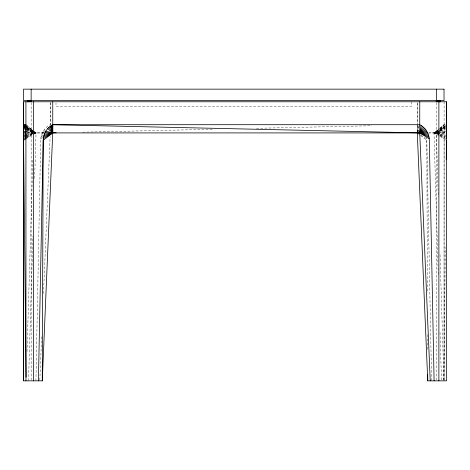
<?xml version="1.0" encoding="UTF-8"?>
<svg xmlns="http://www.w3.org/2000/svg" width="470" height="470" viewBox="0 0 470 470"><rect width="100%" height="100%" fill="white"/><g stroke="black" fill="none" stroke-linecap="round" stroke-linejoin="round"><path stroke-width="0.35" stroke-dasharray="2.35 1.76" d="M444.062 380.847L444.103 125.508L444.109 124.709L445.272 124.709M443.909 380.113L445.325 247.396M35.926 380.847L40.702 140.342C40.655 133.88 44.491 127.611 50.261 124.709L50.261 102.489M27.019 351.507L32.894 159.336M28.523 380.847L32.9 236.351M34.651 178.406L36.031 132.934L34.903 132.017M39.821 380.113L41.718 335.369M43.487 293.562L50.137 136.6M417.901 125.819L417.354 132.223L417.348 102.495M417.419 132.258L418.653 125.508M417.495 132.235L419.311 125.966M417.56 132.281L418.899 129.027M417.683 132.387L418.858 130.742M428.816 132.916L436.883 132.91L438.328 131.271M440.255 129.085L444.109 124.709L439.051 128.821M434.55 132.91L439.332 128.809M439.861 128.357L444.109 124.709M436.883 132.91L438.475 131.547M439.004 131.089L445.378 125.619M438.281 274.492L433.998 132.934L438.492 129.279M438.011 131.559L436.325 132.934L428.928 132.928M440.261 129.732L446.435 124.709M438.011 131.629L436.325 132.934L438.275 196.742M440.261 129.89L445.313 125.978M439.667 136.194L433.998 132.934L439.615 128.804M440.173 128.392L444.103 125.508M438.011 131.694L436.325 132.934L438.017 134.167M440.261 130.043L446.441 125.508M26.937 137.869L33.135 133.345M439.303 130.883L436.325 132.934L439.497 134.743M439.897 130.472L446.441 125.966M439.374 135.178L433.998 132.934L439.344 129.485M439.938 129.103L444.103 126.424M439.303 131.018L436.325 132.934L446.471 137.146M439.897 130.637L446.447 126.424M40.778 138.738L42.564 137.645M25.95 138.738L32.877 134.743M33.511 134.385L36.031 132.934L34.903 132.105M26.725 136.923L33.065 133.298M439.374 134.344L433.998 132.934L439.679 129.855M440.308 129.514L444.097 127.464M439.491 131.224L436.325 132.934L446.465 135.583M440.12 130.883L446.453 127.464M40.996 137.146L42.324 136.541M444.079 134.056L433.998 132.934L439.38 130.625M440.055 130.337L444.091 128.604M446.453 128.604L436.325 132.934L446.465 134.056M25.95 137.146L32.671 134.338M33.341 134.056L36.031 132.934L33.652 131.4M26.937 135.742L33.023 133.216M444.085 132.587L433.998 132.934L439.38 131.289M440.055 131.083L444.091 129.849M41.36 135.583L42.735 135.172M25.944 135.583L32.665 133.815M33.341 133.639L36.031 132.934L33.505 131.565M26.943 134.696L33.023 133.11M433.998 132.934L444.085 131.177M446.459 131.177L436.325 132.934L446.465 132.587M41.865 134.056L43.269 133.868M25.944 134.056L36.031 132.934L33.335 131.776M27.184 133.656L32.976 133.01M82.585 132.188L213.962 129.256M256.532 128.304L371.758 125.725M43.833 132.922L34.422 132.934L43.804 132.934M27.383 132.634L36.031 132.934L33.335 132.111M27.184 132.71L32.976 132.91M42.511 132.587L43.922 132.646M25.938 131.177L36.031 132.934M26.943 131.764L33.023 132.816M43.281 131.177L44.685 131.53M440.049 134.52L444.079 135.583M25.938 129.849L32.665 131.906M440.049 135.46L444.079 137.146M26.949 130.049L33.023 132.646M25.932 128.604L32.665 131.488M44.18 129.849L45.402 130.466M26.737 129.174L33.07 132.593M27.19 128.145L32.871 131.224M440.132 135.107L446.471 138.738M440.296 136.559L444.079 138.738M420.838 135.107L426.742 138.738L426.819 140.342L431.595 380.847M25.926 126.424L33.059 131.018M27.154 128.721L33.106 132.552L26.955 127.981M27.154 128.422L33.106 132.522M27.154 127.17L34.287 132.094M440.272 135.812L446.471 140.342M25.921 125.508L32.659 130.454M26.96 127.717L33.141 132.499L26.96 127.452M418.418 133.803L420.098 135.113M420.656 135.548L426.819 140.342L427.406 292.857M27.043 125.619L32.659 130.19M25.915 124.709L32.818 130.631M33.352 131.089L35.473 132.91M26.772 127.441L33.147 132.91M426.525 137.146L426.742 138.738M440.043 254.687L443.903 380.847M440.038 332.437L441.506 380.847M427.571 334.652L427.635 350.785M417.266 125.39L417.289 132.246M444.109 101.773L444.044 380.113M436.377 102.501L436.377 380.113M417.26 102.489L417.26 123.992M411.526 101.773L411.526 106.361L55.995 106.361L55.995 103.083M50.349 102.495L50.349 124.95M31.149 102.501L31.149 380.113"/><path stroke-width="0.7" d="M23.541 380.847L23.588 101.773M52.493 132.91L420.245 132.916L417.295 132.934L427.747 380.847L446.5 380.847L446.5 101.773L23.524 101.773L23.524 380.847L42.276 380.847L43.211 140.342C43.158 133.88 47.012 127.623 52.763 124.709L419.763 124.709C425.538 127.611 429.369 133.88 429.322 140.342L434.098 380.847M430.238 380.847L419.734 132.934L419.763 101.773M446.265 159.406L446.471 140.342M38.428 380.847L43.211 140.342L52.734 132.934L52.763 101.773M42.276 380.847L52.734 132.934L52.763 124.709L419.734 132.91M429.251 138.738L419.734 132.934L421.161 125.508M429.028 137.146L419.734 132.934L422.477 126.424M428.663 135.583L419.675 132.916L423.699 127.464M428.158 134.056L419.734 132.934L424.827 128.604M25.809 138.691L23.559 140.342L26.085 377.181M43.281 138.738L52.734 132.934L52.07 125.108M23.559 138.738L26.091 137.287M427.518 132.587L419.734 132.934L425.844 129.849M43.499 137.146L52.734 132.934L51.371 125.508M23.559 137.146L26.261 136.024M43.863 135.583L52.734 132.934L50.713 125.966M23.559 135.583L26.261 134.872M419.734 132.934L426.742 131.177M44.368 134.056L52.734 132.934L50.055 126.424M23.559 134.056L25.732 133.815M52.493 132.863L56.165 132.781M23.565 132.587L25.738 132.657M45.014 132.587L52.734 132.934L48.827 127.464M23.565 131.177L26.267 131.647M45.784 131.177L52.734 132.934L47.705 128.604M23.57 128.604L26.273 129.761M23.576 127.464L26.108 128.827M23.582 126.424L25.962 127.958M23.582 125.966L25.962 127.605M25.968 126.348L23.588 124.709L25.915 124.709L25.95 138.738M23.582 125.508L25.832 127.153M23.588 125.108L25.832 126.847M25.838 126.536L23.588 124.709L26.244 126.988M427.724 374.243L427.747 380.847M446.471 138.738L446.435 101.773M440.061 100.621L440.061 101.773M439.902 100.621L439.902 101.773M439.679 100.621L439.679 101.773M439.403 100.621L439.403 101.773M439.074 100.621L439.074 101.773M438.88 101.773L438.88 380.847M438.698 100.621L438.698 101.773M438.287 100.621L438.287 101.773M437.834 100.621L437.834 101.773M437.364 100.621L437.364 101.773M436.877 100.621L436.877 101.773M436.377 89.153L436.377 100.621M436.254 100.621L436.254 101.773M33.652 101.773L33.652 380.847M31.273 100.621L31.273 101.773M31.143 89.153L31.143 100.621M30.65 100.621L30.65 101.773M30.156 100.621L30.156 101.773M29.686 100.621L29.686 101.773M29.24 100.621L29.24 101.773M28.823 100.621L28.823 101.773M28.447 100.621L28.447 101.773M28.118 100.621L28.118 101.773M27.842 100.621L27.842 101.773M27.624 100.621L27.624 101.773M27.46 100.621L27.46 101.773M27.325 100.621L27.325 101.773M25.915 101.773L25.962 380.847M444.021 89.153L23.5 89.153L23.5 100.621L444.021 100.621L444.021 89.153M440.202 101.773L440.202 100.621L440.161 101.773"/></g></svg>
